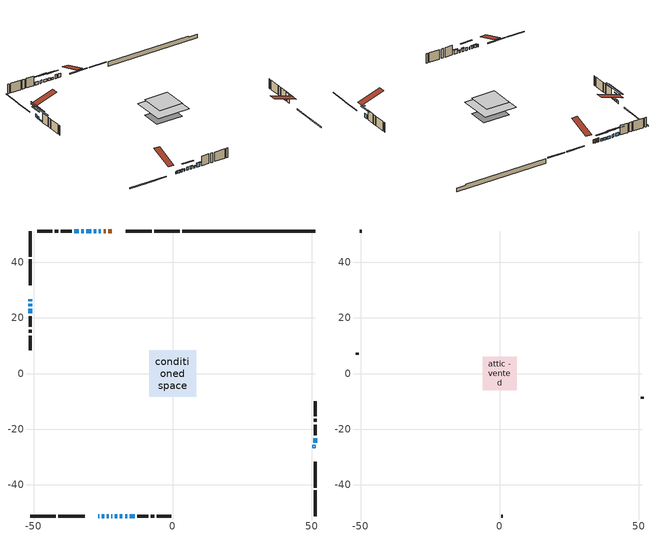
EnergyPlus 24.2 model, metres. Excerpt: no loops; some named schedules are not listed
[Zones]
conditioned space
 floor adiabatic (AdiabaticFloorConstruction): -8.39,-8.39 -8.39,8.39 8.39,8.39 8.39,-8.39 z2.9
 floor foundation (Slab1 construction): -6.89,-5.04 -6.89,5.04 6.89,5.04 6.89,-5.04 z-1.92
 wall outside (RimJoist1 construction): 2.57,51.23 -6.61,51.23 / -51.23,-51.23 -42.05,-51.23 / -51.23,51.23 -51.23,42.05 / 51.23,-51.23 51.23,-42.05 z0.46:0.76
 wall outside (RimJoist2 construction): -7.53,51.23 -16.96,51.23 / -41.13,-51.23 -31.7,-51.23 / -51.23,41.13 -51.23,31.7 / 51.23,-41.13 51.23,-31.7 z0.46:0.76
 wall outside (AdiabaticWallConstruction 1): -21.93,51.23 -23.15,51.23 / -24.08,51.23 -24.89,51.23 z0.46:2.49
 wall outside (AdiabaticWallConstruction): -26.73,-51.23 -26.46,-51.23 / -25.53,-51.23 -24.61,-51.23 / -23.69,-51.23 -23.07,-51.23 / -22.15,-51.23 -21.75,-51.23 z0.46:1.68; -51.23,26.73 -51.23,25.94 / -31.96,51.23 -32.87,51.23 / -33.8,51.23 -35.45,51.23 / -20.82,-51.23 -19.91,-51.23 / -18.98,-51.23 -18.06,-51.23 z0.46:2.01; -25.82,51.23 -26.61,51.23 z0.46:1.6; -27.53,51.23 -28.45,51.23 / -29.38,51.23 -31.03,51.23 / -51.23,25.02 -51.23,24.23 z0.46:1.73; -51.23,23.3 -51.23,21.57 z0.46:1.02; 51.23,-24.94 51.23,-23.21 / -15.42,-51.23 -13.69,-51.23 z0.46:2.42; -17.14,-51.23 -16.35,-51.23 z0.46:1.4
 wall outside (Wall1 construction): -36.38,51.23 -40.3,51.23 / -12.76,-51.23 -8.85,-51.23 / -51.23,20.64 -51.23,16.73 / 51.23,-22.28 51.23,-18.36 z0.46:5.34
 wall outside (Wall2 construction): -41.23,51.23 -42.45,51.23 / -7.92,-51.23 -6.7,-51.23 / -51.23,15.8 -51.23,14.58 / 51.23,-17.43 51.23,-16.21 z0.46:5.34
 wall outside (Wall3 construction): -43.38,51.23 -48.68,51.23 / -5.77,-51.23 -0.46,-51.23 / -51.23,13.65 -51.23,8.34 / 51.23,-15.28 51.23,-9.98 z0.46:5.34
 wall foundation (FoundationWall1 construction): 3.5,51.23,-1.92 3.5,51.23,0.46 46.45,51.23,0.46 46.45,51.23,-0.09 51.23,51.23,-0.09 51.23,51.23,-1.92
 window (WindowConstruction 14): -26.73,-51.23 -26.46,-51.23 z0.46:1.68
 window (WindowConstruction 7): -51.23,26.73 -51.23,25.94 z0.46:2.01
 window (WindowConstruction 8): -25.82,51.23 -26.6,51.23 z0.46:1.6
 window (WindowConstruction 9): -27.53,51.23 -28.45,51.23 z0.46:1.73
 window (WindowConstruction 10): -29.38,51.23 -31.03,51.23 z0.46:1.73
 window (WindowConstruction 11): -25.53,-51.23 -24.61,-51.23 z0.46:1.68
 window (WindowConstruction 12): -23.69,-51.23 -23.08,-51.23 z0.46:1.68
 window (WindowConstruction 13): -51.23,25.01 -51.23,24.23 z0.46:1.73
 window (WindowConstruction 16): -51.23,23.3 -51.23,21.57 z0.46:1.02
 window (WindowConstruction 15): -22.15,-51.23 -21.75,-51.23 z0.46:1.68
 window (WindowConstruction): 51.23,-24.94 51.23,-23.21 z0.46:2.42
 window (WindowConstruction 1): -31.96,51.23 -32.87,51.23 z0.46:2.01
 window (WindowConstruction 2): -33.8,51.23 -35.45,51.23 z0.46:2.01
 window (WindowConstruction 3): -20.82,-51.23 -19.91,-51.23 z0.46:2.01
 window (WindowConstruction 4): -18.98,-51.23 -18.07,-51.23 z0.46:2.01
 window (WindowConstruction 5): -17.14,-51.23 -16.35,-51.23 z0.46:1.4
 window (WindowConstruction 6): -15.42,-51.23 -13.69,-51.23 z0.46:2.42
 door (Door): -21.93,51.23 -23.15,51.23 z0.46:2.49
 door (Door 1): -24.08,51.23 -24.89,51.23 z0.46:2.49
 ceiling adiabatic (AdiabaticFloorConstruction): 8.39,-8.39 8.39,8.39 -8.39,8.39 -8.39,-8.39 z2.9
 roof outside (AdiabaticRoofConstruction): 51.23,-25.86,5.34 50.4,-25.86,5.61 50.4,-26.73,5.61 51.23,-26.73,5.34
 skylight (SkylightConstruction): 51.23,-25.86,5.34 50.41,-25.86,5.61 50.41,-26.73,5.61 51.23,-26.73,5.34
attic - vented
 floor to conditioned space (Floor1 construction Reversed): -6.06,-6.06 -6.06,6.06 6.06,6.06 6.06,-6.06 z5.34
 wall outside (Wall4 construction): -49.61,51.23 -50.3,51.23 / 0.47,-51.23 1.15,-51.23 / -51.23,7.41 -51.23,6.73 / 51.23,-9.05 51.23,-8.36 z0.46:5.34
 roof outside (Roof1 construction): -21,51.23,5.34 -21,39.43,9.27 -17.89,39.43,9.27 -17.89,51.23,5.34; -27.66,-51.23,5.34 -27.66,-39.43,9.27 -30.77,-39.43,9.27 -30.77,-51.23,5.34; -51.23,27.66,5.34 -39.43,27.66,9.27 -39.43,30.77,9.27 -51.23,30.77,5.34; 51.23,-27.66,5.34 39.43,-27.66,9.27 39.43,-30.77,9.27 51.23,-30.77,5.34
shading: -51.23,23.3 -51.23,29.37 -51.64,29.37 -51.64,23.3 z4.65; -29.24,51.23 -23.18,51.23 -23.18,51.64 -29.24,51.64 z4.24; -31.09,51.23 -24.89,51.23 -24.89,51.64 -31.09,51.64 z4.37; -33.67,51.23 -26.74,51.23 -26.74,51.64 -33.67,51.64 z4.37; -24.41,-51.23 -25.73,-51.23 -25.73,-51.64 -24.41,-51.64 z1.88; -22.88,-51.23 -23.89,-51.23 -23.89,-51.64 -22.88,-51.64 z1.88; -51.23,19.15 -51.23,30.1 -51.64,30.1 -51.64,19.15 z6.81; -51.23,16.49 -51.23,28.38 -51.64,28.38 -51.64,16.49 z6.1; 51.23,-20.57 51.23,-27.58 51.64,-27.58 51.64,-20.57 z5.06; -35.51,51.23 -29.32,51.23 -29.32,51.64 -35.51,51.64 z4.65; -38.09,51.23 -31.16,51.23 -31.16,51.64 -38.09,51.64 z4.65; -17.27,-51.23 -23.46,-51.23 -23.46,-51.64 -17.27,-51.64 z4.65; -17.86,-51.23 -19.18,-51.23 -19.18,-51.64 -17.86,-51.64 z2.21; -16.15,-51.23 -17.34,-51.23 -17.34,-51.64 -16.15,-51.64 z1.6; -13.49,-51.23 -15.62,-51.23 -15.62,-51.64 -13.49,-51.64 z2.62
[Building]
Building 1: Terrain=Suburbs
[Site:Location]
London AP_ON: Latitude {deg}=43.03; Longitude {deg}=-81.15; Time Zone {hr}=-5; Elevation {m}=278; Keep Site Location Information=Yes
[Site:GroundTemperature:Shallow]
3.98693, 1.93205, 1.76749, 2.74264, 6.6573, 10.5537, 13.9317, 16.0716, 16.2534, 14.513, 11.2211, 7.44421
[Site:WaterMainsTemperature]
Calculation Method=Schedule; Temperature Schedule=mains temperature schedule
[Material] Roughness=Rough; Thermal Absorptance=0.9
Name | Thickness {m} | Conductivity {W/m-K} | Density {kg/m3} | Specific Heat {J/kg-K} | Solar Absorptance | Visible Absorptance
asphalt or fiberglass shingles | 0.00635 | 0.162714 | 1121.4 | 1465.45 | 0.4 | 0.4
asphalt or fiberglass shingles 1 | 0.00635 | 0.162714 | 1121.4 | 1465.45 | 0.7 | 0.7
ceiling loosefill ins | 0.169333 | 0.0480833 | 16.02 | 1046.75 | 0.7 | 0.7
ceiling stud and cavity | 0.1397 | 0.11019 | 65.682 | 1177.47 | 0.7 | 0.7
concrete 4.0 in. | 0.1016 | 1.803125 | 2242.8 | 837.4 | 0.7 | 0.7
concrete 8.0 in. | 0.2032 | 1.803125 | 2242.8 | 837.4 | 0.7 | 0.7
door material | 0.04445 | 0.053851 | 512.64 | 1214.23 | 0.7 | 0.7
exterior vertical ins | 0.0460229 | 0.029427 | 32.04 | 1214.23 | 0.7 | 0.7
floor covering | 0.0127 | 0.0433444 | 54.468 | 1339.84 | 0.6 | 0.6
floor rigid ins; roof rigid ins; wall rigid ins | 0.512978 | 0.029427 | 32.04 | 1214.23 | 0.7 | 0.7
floor stud and cavity | 0.1397 | 1.75129 | 37.0049 | 1207.88 | 0.7 | 0.7
furniture material conditioned space 1 | 0.1524 | 0.115458 | 640.8 | 1214.23 | 0.6 | 0.6
gypsum board | 0.0127 | 0.160291 | 801 | 837.4 | 0.6 | 0.6
gypsum board 1 | 0.0127 | 0.160291 | 801 | 837.4 | 0.7 | 0.7
osb sheathing 0.5 in. | 0.0127 | 0.115458 | 512.64 | 1214.23 | 0.7 | 0.7
osb sheathing 0.75 in. | 0.01905 | 0.115458 | 512.64 | 1214.23 | 0.7 | 0.7
osb sheathing 2.0 in. | 0.0508 | 0.115458 | 512.64 | 1214.23 | 0.7 | 0.7
rim joist stud and cavity | 0.0508 | 0.0451784 | 125.044 | 1163.47 | 0.6 | 0.6
rim joist stud and cavity 1 | 0.0508 | 0.0293316 | 125.044 | 1163.47 | 0.6 | 0.6
roof stud and cavity | 0.18415 | 1.78685 | 37.0049 | 1207.88 | 0.6 | 0.6
wall stud and cavity | 0.1397 | 0.09367 | 139.0536 | 1170.24 | 0.7 | 0.7
wall stud and cavity 1 | 0.1397 | 0.102109 | 139.0536 | 1170.24 | 0.7 | 0.7
wall stud and cavity 2 | 0.1397 | 0.0932297 | 139.0536 | 1170.24 | 0.7 | 0.7
wall stud and cavity 3 | 0.0889 | 6.9971 | 50.32683 | 1063.81 | 0.6 | 0.6
wall stud and cavity 4 | 0.0889 | 0.380278 | 52.3479 | 1209.89 | 0.7 | 0.7
wall stud and cavity 5 | 0.0889 | 0.391764 | 83.0341 | 1211.67 | 0.7 | 0.7
wood siding | 0.0254 | 0.102417 | 544.68 | 1172.36 | 0.4 | 0.4
wood siding 1 | 0.00254 | 0.102417 | 544.68 | 1172.36 | 0.4 | 0.4
wood siding 2; wood siding 3; wood siding 4 | 0.0254 | 0.102417 | 544.68 | 1172.36 | 0.7 | 0.7
[WindowMaterial:SimpleGlazingSystem]
Name | U-Factor {W/m2-K} | Solar Heat Gain Coefficient
SkylightMaterial | 3.42502 | 0.6966
WindowMaterial | 2.91168 | 0.6
WindowMaterial 1 | 2.97754 | 0.56
WindowMaterial 10 | 3.01842 | 0.5
WindowMaterial 11 | 2.84979 | 0.63
WindowMaterial 12 | 3.15015 | 0.45
WindowMaterial 13 | 2.98833 | 0.6
WindowMaterial 14 | 2.847517 | 0.58
WindowMaterial 2 | 2.949721 | 0.61
WindowMaterial 3 | 3.02751 | 0.5
WindowMaterial 4 | 2.93325 | 0.63
WindowMaterial 5 | 2.986628 | 0.55
WindowMaterial 6 | 3.00934 | 0.52
WindowMaterial 7 | 2.99287 | 0.55
WindowMaterial 8 | 2.95653 | 0.6
WindowMaterial 9 | 2.99685 | 0.54
[Construction]
AdiabaticFloorConstruction: floor stud and cavity, floor rigid ins, osb sheathing 0.75 in., floor covering
AdiabaticRoofConstruction: asphalt or fiberglass shingles 1, roof rigid ins, osb sheathing 0.75 in., roof stud and cavity
AdiabaticWallConstruction: wood siding 3, wall rigid ins, wall stud and cavity 4, gypsum board
AdiabaticWallConstruction 1: wood siding 4, wall rigid ins, wall stud and cavity 4, gypsum board
Door; Door 1: door material
Floor1 construction Reversed: gypsum board, ceiling stud and cavity, ceiling loosefill ins
FoundationWall1 construction: concrete 8.0 in., gypsum board 1
furniture construction conditioned space 1: furniture material conditioned space 1
PartitionWallConstruction: gypsum board, wall stud and cavity 5, gypsum board
RimJoist1 construction: wood siding 2, osb sheathing 2.0 in., rim joist stud and cavity
RimJoist2 construction: wood siding 2, osb sheathing 2.0 in., rim joist stud and cavity 1
Roof1 construction: asphalt or fiberglass shingles
SkylightConstruction: SkylightMaterial
Slab1 construction: concrete 4.0 in.
Wall1 construction: wood siding, osb sheathing 0.5 in., wall stud and cavity, gypsum board
Wall2 construction: wood siding, osb sheathing 0.5 in., wall stud and cavity 1, gypsum board
Wall3 construction: wood siding, osb sheathing 0.5 in., wall stud and cavity 2, gypsum board
Wall4 construction: wood siding 1, wall stud and cavity 3
WindowConstruction: WindowMaterial
WindowConstruction 1; WindowConstruction 3; WindowConstruction 4: WindowMaterial 1
WindowConstruction 10: WindowMaterial 8
WindowConstruction 11: WindowMaterial 9
WindowConstruction 12: WindowMaterial 10
WindowConstruction 13: WindowMaterial 11
WindowConstruction 14: WindowMaterial 12
WindowConstruction 15: WindowMaterial 13
WindowConstruction 16: WindowMaterial 14
WindowConstruction 2: WindowMaterial 2
WindowConstruction 5: WindowMaterial 3
WindowConstruction 6: WindowMaterial 4
WindowConstruction 7: WindowMaterial 5
WindowConstruction 8: WindowMaterial 6
WindowConstruction 9: WindowMaterial 7
[Zone] Multiplier=1; Part of Total Floor Area=Yes
Name | Volume {m3}
attic - vented | 94.4429
conditioned space | 1087.1
[Space]
Name | Zone | Volume {m3}
attic - vented 1 | attic - vented | 94.4429
conditioned space 1 | conditioned space | 1087.1
[ZoneInfiltration:EffectiveLeakageArea]
infil attic - vented 1: Zone or Space=attic - vented 1; Schedule=Always On Discrete; Effective Air Leakage Area {cm2}=6405; Stack Coefficient=0.000612686; Wind Coefficient=1.6724e-05
[ZoneMixing]
whole house fan mix: Zone or Space=attic - vented; Schedule=Always On Continuous; Design Flow Rate Calculation Method=Flow/Zone; Design Flow Rate {m3/s}=0; Source Zone or Space=conditioned space
[SurfaceProperty:ExposedFoundationPerimeter]
Slab1: Exposed Perimeter Calculation Method=TotalExposedPerimeter; Total Exposed Perimeter {m}=47.731
[InternalMass] Zone or ZoneList=conditioned space; Space or SpaceList=conditioned space 1
Name | Construction | Surface Area {m2}
furniture mass conditioned space 1 | furniture construction conditioned space 1 | 168.28
partition wall mass | PartitionWallConstruction | 420.699
[Lights]
interior lighting: Zone or ZoneList or Space or SpaceList=conditioned space 1; Schedule=interior lighting schedule; Design Level Calculation Method=LightingLevel; Lighting Level {W}=343.2; Return Air Fraction=0; Fraction Radiant=0.6; Fraction Visible=0.2; Fraction Replaceable=1
[People]
occupants: Zone or ZoneList or Space or SpaceList=conditioned space 1; Number of People Schedule=occupants schedule; Number of People Calculation Method=People; Number of People=3; Fraction Radiant=0.314171; Sensible Heat Fraction=0.56303; Activity Level Schedule=occupants activity schedule; Carbon Dioxide Generation Rate {m3/s-W}=0; Enable ASHRAE 55 Comfort Warnings=No; Mean Radiant Temperature Calculation Type=EnclosureAveraged
[ElectricEquipment] Zone or ZoneList or Space or SpaceList=conditioned space 1; Design Level Calculation Method=EquipmentLevel
Name | Schedule | Design Level {W} | Fraction Latent | Fraction Radiant | Fraction Lost
clothes dryer | clothes dryer schedule | 140.772 | 0.015 | 0.081 | 0.85
clothes washer | clothes washer schedule | 32.1985 | 0.03 | 0.162 | 0.7
cooking range | cooking range schedule | 215.147 | 0.08 | 0.432 | 0.2
dishwasher | dishwasher schedule | 66.8632 | 0.3 | 0.18 | 0.4
fridge | fridge schedule | 72.9452 | 0 | 0.6 | 0
mech vent house fan | mech vent house fan schedule | 0.95 | 0 | 0 | 1
mech vent house fan cfis | mech vent house fan cfis schedule | 0 | 0 | 0 | 0
misc plug loads | misc plug loads schedule | 494.7 | 0.045 | 0.513 | 0.1
whole house fan | Always On Discrete | 0 | 0 | 0 | 1
[OtherEquipment] Zone or ZoneList or Space or SpaceList=conditioned space 1; Design Level Calculation Method=EquipmentLevel
Name | Fuel Type | Schedule | Design Level {W} | Fraction Latent | Fraction Radiant | Fraction Lost
clothes dryer 1 | Electricity | clothes dryer schedule | 0 | 0.015 | 0.081 | 0.85
cooking range 1 | Electricity | cooking range schedule | 0 | 0.08 | 0.432 | 0.2
general water use latent | None | general water use schedule | 62.594 | 1 | 0 | 0
general water use sensible | None | general water use schedule | -61.6891 | 0 | 0.6 | 0
mech vent house fan latent load | None | Always On Discrete | 0 | 1 | 0 | 0
mech vent house fan sensible load | None | Always On Discrete | 0 | 0 | 0 | 0
water heater energy adjustment1 | NaturalGas | Always On Discrete | 0.01 | 0 | 0 | 1
[ZoneInfiltration:DesignFlowRate] Zone or ZoneList or Space or SpaceList=conditioned space 1; Schedule=Always On Discrete; Design Flow Rate Calculation Method=Flow/Zone; Design Flow Rate {m3/s}=0
infil flow; natural vent flow; whole house fan flow
[Foundation:Kiva]
Foundation Kiva 1: Initial Indoor Air Temperature {C}=18; Wall Height Above Grade {m}=0.460004; Wall Depth Below Slab {m}=0.2032; Custom Block Material Name 1=exterior vertical ins; Custom Block Depth 1 {m}=2.38; Custom Block X Position 1 {m}=0.2159; Custom Block Z Position 1 {m}=0
[Foundation:Kiva:Settings]
Soil Conductivity {W/m-K}=0.849921; Soil Density {kg/m3}=1842.3; Soil Specific Heat {J/kg-K}=418.7; Ground Solar Absorptivity=0.9; Ground Thermal Absorptivity=0.9; Ground Surface Roughness {m}=0.03; Far-Field Width {m}=40; Deep-Ground Boundary Condition=ZeroFlux; Deep-Ground Depth {m}=40; Minimum Cell Dimension {m}=0.2; Maximum Cell Growth Coefficient=3; Simulation Timestep=Timestep
[Exterior:Lights]
exterior lighting: Schedule=exterior lighting schedule; Design Level {W}=75.6
[Schedule:Constant]
Name | Hourly Value
Always On Continuous; mech vent house fan schedule; mech vent house fan cfis schedule; Always On Discrete | 1
occupants activity schedule | 117.228
fridge schedule | 0
[Schedule:Week:Daily]
interior lighting schedule Week Rule - Jan1-Jan27: interior lighting schedule day, interior lighting schedule day, interior lighting schedule day, interior lighting schedule day, interior lighting schedule day, interior lighting schedule day, interior lighting schedule day, interior lighting schedule default day, interior lighting schedule default day, interior lighting schedule default day, interior lighting schedule default day, interior lighting schedule default day
interior lighting schedule Week Rule - Jan28-Feb3: interior lighting schedule day, interior lighting schedule day, interior lighting schedule day, interior lighting schedule day, interior lighting schedule day 1, interior lighting schedule day 1, interior lighting schedule day 1, interior lighting schedule default day, interior lighting schedule default day, interior lighting schedule default day, interior lighting schedule default day, interior lighting schedule default day
interior lighting schedule Week Rule - Feb4-Feb24: interior lighting schedule day 1, interior lighting schedule day 1, interior lighting schedule day 1, interior lighting schedule day 1, interior lighting schedule day 1, interior lighting schedule day 1, interior lighting schedule day 1, interior lighting schedule default day, interior lighting schedule default day, interior lighting schedule default day, interior lighting schedule default day, interior lighting schedule default day
interior lighting schedule Week Rule - Feb25-Mar3: interior lighting schedule day 1, interior lighting schedule day 1, interior lighting schedule day 1, interior lighting schedule day 1, interior lighting schedule day 2, interior lighting schedule day 2, interior lighting schedule day 2, interior lighting schedule default day, interior lighting schedule default day, interior lighting schedule default day, interior lighting schedule default day, interior lighting schedule default day
interior lighting schedule Week Rule - Mar4-Mar31: interior lighting schedule day 2, interior lighting schedule day 2, interior lighting schedule day 2, interior lighting schedule day 2, interior lighting schedule day 2, interior lighting schedule day 2, interior lighting schedule day 2, interior lighting schedule default day, interior lighting schedule default day, interior lighting schedule default day, interior lighting schedule default day, interior lighting schedule default day
interior lighting schedule Week Rule - Apr1-Apr28: interior lighting schedule day 3, interior lighting schedule day 3, interior lighting schedule day 3, interior lighting schedule day 3, interior lighting schedule day 3, interior lighting schedule day 3, interior lighting schedule day 3, interior lighting schedule default day, interior lighting schedule default day, interior lighting schedule default day, interior lighting schedule default day, interior lighting schedule default day
interior lighting schedule Week Rule - Apr29-May5: interior lighting schedule day 3, interior lighting schedule day 3, interior lighting schedule day 4, interior lighting schedule day 4, interior lighting schedule day 4, interior lighting schedule day 4, interior lighting schedule day 4, interior lighting schedule default day, interior lighting schedule default day, interior lighting schedule default day, interior lighting schedule default day, interior lighting schedule default day
interior lighting schedule Week Rule - May6-May26: interior lighting schedule day 4, interior lighting schedule day 4, interior lighting schedule day 4, interior lighting schedule day 4, interior lighting schedule day 4, interior lighting schedule day 4, interior lighting schedule day 4, interior lighting schedule default day, interior lighting schedule default day, interior lighting schedule default day, interior lighting schedule default day, interior lighting schedule default day
interior lighting schedule Week Rule - May27-Jun2: interior lighting schedule day 4, interior lighting schedule day 4, interior lighting schedule day 4, interior lighting schedule day 4, interior lighting schedule day 4, interior lighting schedule day 5, interior lighting schedule day 5, interior lighting schedule default day, interior lighting schedule default day, interior lighting schedule default day, interior lighting schedule default day, interior lighting schedule default day
interior lighting schedule Week Rule - Jun3-Jun30: interior lighting schedule day 5, interior lighting schedule day 5, interior lighting schedule day 5, interior lighting schedule day 5, interior lighting schedule day 5, interior lighting schedule day 5, interior lighting schedule day 5, interior lighting schedule default day, interior lighting schedule default day, interior lighting schedule default day, interior lighting schedule default day, interior lighting schedule default day
interior lighting schedule Week Rule - Jul1-Jul28: interior lighting schedule day 6, interior lighting schedule day 6, interior lighting schedule day 6, interior lighting schedule day 6, interior lighting schedule day 6, interior lighting schedule day 6, interior lighting schedule day 6, interior lighting schedule default day, interior lighting schedule default day, interior lighting schedule default day, interior lighting schedule default day, interior lighting schedule default day
interior lighting schedule Week Rule - Jul29-Aug4: interior lighting schedule day 6, interior lighting schedule day 6, interior lighting schedule day 6, interior lighting schedule day 7, interior lighting schedule day 7, interior lighting schedule day 7, interior lighting schedule day 7, interior lighting schedule default day, interior lighting schedule default day, interior lighting schedule default day, interior lighting schedule default day, interior lighting schedule default day
interior lighting schedule Week Rule - Aug5-Aug25: interior lighting schedule day 7, interior lighting schedule day 7, interior lighting schedule day 7, interior lighting schedule day 7, interior lighting schedule day 7, interior lighting schedule day 7, interior lighting schedule day 7, interior lighting schedule default day, interior lighting schedule default day, interior lighting schedule default day, interior lighting schedule default day, interior lighting schedule default day
interior lighting schedule Week Rule - Aug26-Sep1: interior lighting schedule day 7, interior lighting schedule day 7, interior lighting schedule day 7, interior lighting schedule day 7, interior lighting schedule day 7, interior lighting schedule day 7, interior lighting schedule day 8, interior lighting schedule default day, interior lighting schedule default day, interior lighting schedule default day, interior lighting schedule default day, interior lighting schedule default day
interior lighting schedule Week Rule - Sep2-Sep29: interior lighting schedule day 8, interior lighting schedule day 8, interior lighting schedule day 8, interior lighting schedule day 8, interior lighting schedule day 8, interior lighting schedule day 8, interior lighting schedule day 8, interior lighting schedule default day, interior lighting schedule default day, interior lighting schedule default day, interior lighting schedule default day, interior lighting schedule default day
interior lighting schedule Week Rule - Sep30-Oct6: interior lighting schedule day 8, interior lighting schedule day 9, interior lighting schedule day 9, interior lighting schedule day 9, interior lighting schedule day 9, interior lighting schedule day 9, interior lighting schedule day 9, interior lighting schedule default day, interior lighting schedule default day, interior lighting schedule default day, interior lighting schedule default day, interior lighting schedule default day
interior lighting schedule Week Rule - Oct7-Oct27: interior lighting schedule day 9, interior lighting schedule day 9, interior lighting schedule day 9, interior lighting schedule day 9, interior lighting schedule day 9, interior lighting schedule day 9, interior lighting schedule day 9, interior lighting schedule default day, interior lighting schedule default day, interior lighting schedule default day, interior lighting schedule default day, interior lighting schedule default day
interior lighting schedule Week Rule - Oct28-Nov3: interior lighting schedule day 9, interior lighting schedule day 9, interior lighting schedule day 9, interior lighting schedule day 9, interior lighting schedule day 10, interior lighting schedule day 10, interior lighting schedule day 10, interior lighting schedule default day, interior lighting schedule default day, interior lighting schedule default day, interior lighting schedule default day, interior lighting schedule default day
interior lighting schedule Week Rule - Nov4-Nov24: interior lighting schedule day 10, interior lighting schedule day 10, interior lighting schedule day 10, interior lighting schedule day 10, interior lighting schedule day 10, interior lighting schedule day 10, interior lighting schedule day 10, interior lighting schedule default day, interior lighting schedule default day, interior lighting schedule default day, interior lighting schedule default day, interior lighting schedule default day
interior lighting schedule Week Rule - Nov25-Dec1: interior lighting schedule day 10, interior lighting schedule day 10, interior lighting schedule day 10, interior lighting schedule day 10, interior lighting schedule day 10, interior lighting schedule day 10, interior lighting schedule day 11, interior lighting schedule default day, interior lighting schedule default day, interior lighting schedule default day, interior lighting schedule default day, interior lighting schedule default day
interior lighting schedule Week Rule - Dec2-Dec31: interior lighting schedule day 11, interior lighting schedule day 11, interior lighting schedule day 11, interior lighting schedule day 11, interior lighting schedule day 11, interior lighting schedule day 11, interior lighting schedule day 11, interior lighting schedule default day, interior lighting schedule default day, interior lighting schedule default day, interior lighting schedule default day, interior lighting schedule default day
occupants schedule Week Rule - Jan1-Dec31: occupants schedule day, occupants schedule day, occupants schedule day, occupants schedule day, occupants schedule day, occupants schedule day, occupants schedule day, occupants schedule default day, occupants schedule default day, occupants schedule default day, occupants schedule default day, occupants schedule default day
clothes dryer schedule Week Rule - Jan1-Dec31: clothes dryer schedule day, clothes dryer schedule day, clothes dryer schedule day, clothes dryer schedule day, clothes dryer schedule day, clothes dryer schedule day, clothes dryer schedule day, clothes dryer schedule default day, clothes dryer schedule default day, clothes dryer schedule default day, clothes dryer schedule default day, clothes dryer schedule default day
clothes washer schedule Week Rule - Jan1-Dec31: clothes washer schedule day, clothes washer schedule day, clothes washer schedule day, clothes washer schedule day, clothes washer schedule day, clothes washer schedule day, clothes washer schedule day, clothes washer schedule default day, clothes washer schedule default day, clothes washer schedule default day, clothes washer schedule default day, clothes washer schedule default day
cooking range schedule Week Rule - Jan1-Dec31: cooking range schedule day, cooking range schedule day, cooking range schedule day, cooking range schedule day, cooking range schedule day, cooking range schedule day, cooking range schedule day, cooking range schedule default day, cooking range schedule default day, cooking range schedule default day, cooking range schedule default day, cooking range schedule default day
dishwasher schedule Week Rule - Jan1-Dec31: dishwasher schedule day, dishwasher schedule day, dishwasher schedule day, dishwasher schedule day, dishwasher schedule day, dishwasher schedule day, dishwasher schedule day, dishwasher schedule default day, dishwasher schedule default day, dishwasher schedule default day, dishwasher schedule default day, dishwasher schedule default day
misc plug loads schedule Week Rule - Jan1-Dec31: misc plug loads schedule day, misc plug loads schedule day, misc plug loads schedule day, misc plug loads schedule day, misc plug loads schedule day, misc plug loads schedule day, misc plug loads schedule day, misc plug loads schedule default day, misc plug loads schedule default day, misc plug loads schedule default day, misc plug loads schedule default day, misc plug loads schedule default day
general water use schedule Week Rule - Jan1-Dec31: general water use schedule day, general water use schedule day, general water use schedule day, general water use schedule day, general water use schedule day, general water use schedule day, general water use schedule day, general water use schedule default day, general water use schedule default day, general water use schedule default day, general water use schedule default day, general water use schedule default day
exterior lighting schedule Week Rule - Jan1-Jan27: exterior lighting schedule day, exterior lighting schedule day, exterior lighting schedule day, exterior lighting schedule day, exterior lighting schedule day, exterior lighting schedule day, exterior lighting schedule day, exterior lighting schedule default day, exterior lighting schedule default day, exterior lighting schedule default day, exterior lighting schedule default day, exterior lighting schedule default day
exterior lighting schedule Week Rule - Jan28-Feb3: exterior lighting schedule day, exterior lighting schedule day, exterior lighting schedule day, exterior lighting schedule day, exterior lighting schedule day 1, exterior lighting schedule day 1, exterior lighting schedule day 1, exterior lighting schedule default day, exterior lighting schedule default day, exterior lighting schedule default day, exterior lighting schedule default day, exterior lighting schedule default day
exterior lighting schedule Week Rule - Feb4-Feb24: exterior lighting schedule day 1, exterior lighting schedule day 1, exterior lighting schedule day 1, exterior lighting schedule day 1, exterior lighting schedule day 1, exterior lighting schedule day 1, exterior lighting schedule day 1, exterior lighting schedule default day, exterior lighting schedule default day, exterior lighting schedule default day, exterior lighting schedule default day, exterior lighting schedule default day
exterior lighting schedule Week Rule - Feb25-Mar3: exterior lighting schedule day 1, exterior lighting schedule day 1, exterior lighting schedule day 1, exterior lighting schedule day 1, exterior lighting schedule day 2, exterior lighting schedule day 2, exterior lighting schedule day 2, exterior lighting schedule default day, exterior lighting schedule default day, exterior lighting schedule default day, exterior lighting schedule default day, exterior lighting schedule default day
exterior lighting schedule Week Rule - Mar4-Mar31: exterior lighting schedule day 2, exterior lighting schedule day 2, exterior lighting schedule day 2, exterior lighting schedule day 2, exterior lighting schedule day 2, exterior lighting schedule day 2, exterior lighting schedule day 2, exterior lighting schedule default day, exterior lighting schedule default day, exterior lighting schedule default day, exterior lighting schedule default day, exterior lighting schedule default day
exterior lighting schedule Week Rule - Apr1-Apr28: exterior lighting schedule day 3, exterior lighting schedule day 3, exterior lighting schedule day 3, exterior lighting schedule day 3, exterior lighting schedule day 3, exterior lighting schedule day 3, exterior lighting schedule day 3, exterior lighting schedule default day, exterior lighting schedule default day, exterior lighting schedule default day, exterior lighting schedule default day, exterior lighting schedule default day
exterior lighting schedule Week Rule - Apr29-May5: exterior lighting schedule day 3, exterior lighting schedule day 3, exterior lighting schedule day 4, exterior lighting schedule day 4, exterior lighting schedule day 4, exterior lighting schedule day 4, exterior lighting schedule day 4, exterior lighting schedule default day, exterior lighting schedule default day, exterior lighting schedule default day, exterior lighting schedule default day, exterior lighting schedule default day
exterior lighting schedule Week Rule - May6-May26: exterior lighting schedule day 4, exterior lighting schedule day 4, exterior lighting schedule day 4, exterior lighting schedule day 4, exterior lighting schedule day 4, exterior lighting schedule day 4, exterior lighting schedule day 4, exterior lighting schedule default day, exterior lighting schedule default day, exterior lighting schedule default day, exterior lighting schedule default day, exterior lighting schedule default day
exterior lighting schedule Week Rule - May27-Jun2: exterior lighting schedule day 4, exterior lighting schedule day 4, exterior lighting schedule day 4, exterior lighting schedule day 4, exterior lighting schedule day 4, exterior lighting schedule day 5, exterior lighting schedule day 5, exterior lighting schedule default day, exterior lighting schedule default day, exterior lighting schedule default day, exterior lighting schedule default day, exterior lighting schedule default day
exterior lighting schedule Week Rule - Jun3-Jun30: exterior lighting schedule day 5, exterior lighting schedule day 5, exterior lighting schedule day 5, exterior lighting schedule day 5, exterior lighting schedule day 5, exterior lighting schedule day 5, exterior lighting schedule day 5, exterior lighting schedule default day, exterior lighting schedule default day, exterior lighting schedule default day, exterior lighting schedule default day, exterior lighting schedule default day
exterior lighting schedule Week Rule - Jul1-Jul28: exterior lighting schedule day 6, exterior lighting schedule day 6, exterior lighting schedule day 6, exterior lighting schedule day 6, exterior lighting schedule day 6, exterior lighting schedule day 6, exterior lighting schedule day 6, exterior lighting schedule default day, exterior lighting schedule default day, exterior lighting schedule default day, exterior lighting schedule default day, exterior lighting schedule default day
exterior lighting schedule Week Rule - Jul29-Aug4: exterior lighting schedule day 6, exterior lighting schedule day 6, exterior lighting schedule day 6, exterior lighting schedule day 7, exterior lighting schedule day 7, exterior lighting schedule day 7, exterior lighting schedule day 7, exterior lighting schedule default day, exterior lighting schedule default day, exterior lighting schedule default day, exterior lighting schedule default day, exterior lighting schedule default day
exterior lighting schedule Week Rule - Aug5-Aug25: exterior lighting schedule day 7, exterior lighting schedule day 7, exterior lighting schedule day 7, exterior lighting schedule day 7, exterior lighting schedule day 7, exterior lighting schedule day 7, exterior lighting schedule day 7, exterior lighting schedule default day, exterior lighting schedule default day, exterior lighting schedule default day, exterior lighting schedule default day, exterior lighting schedule default day
exterior lighting schedule Week Rule - Aug26-Sep1: exterior lighting schedule day 7, exterior lighting schedule day 7, exterior lighting schedule day 7, exterior lighting schedule day 7, exterior lighting schedule day 7, exterior lighting schedule day 7, exterior lighting schedule day 8, exterior lighting schedule default day, exterior lighting schedule default day, exterior lighting schedule default day, exterior lighting schedule default day, exterior lighting schedule default day
[Schedule:Year]
interior lighting schedule: interior lighting schedule Week Rule - Jan1-Jan27, 1, 1, 1, 27, interior lighting schedule Week Rule - Jan28-Feb3, 1, 28, 2, 3, interior lighting schedule Week Rule - Feb4-Feb24, 2, 4, 2, 24, interior lighting schedule Week Rule - Feb25-Mar3, 2, 25, 3, 3, interior lighting schedule Week Rule - Mar4-Mar31, 3, 4, 3, 31, interior lighting schedule Week Rule - Apr1-Apr28, 4, 1, 4, 28, interior lighting schedule Week Rule - Apr29-May5, 4, 29, 5, 5, interior lighting schedule Week Rule - May6-May26, 5, 6, 5, 26, interior lighting schedule Week Rule - May27-Jun2, 5, 27, 6, 2, interior lighting schedule Week Rule - Jun3-Jun30, 6, 3, 6, 30, interior lighting schedule Week Rule - Jul1-Jul28, 7, 1, 7, 28, interior lighting schedule Week Rule - Jul29-Aug4, 7, 29, 8, 4, interior lighting schedule Week Rule - Aug5-Aug25, 8, 5, 8, 25, interior lighting schedule Week Rule - Aug26-Sep1, 8, 26, 9, 1, interior lighting schedule Week Rule - Sep2-Sep29, 9, 2, 9, 29, interior lighting schedule Week Rule - Sep30-Oct6, 9, 30, 10, 6, interior lighting schedule Week Rule - Oct7-Oct27, 10, 7, 10, 27, interior lighting schedule Week Rule - Oct28-Nov3, 10, 28, 11, 3, interior lighting schedule Week Rule - Nov4-Nov24, 11, 4, 11, 24, interior lighting schedule Week Rule - Nov25-Dec1, 11, 25, 12, 1, interior lighting schedule Week Rule - Dec2-Dec31, 12, 2, 12, 31
occupants schedule: occupants schedule Week Rule - Jan1-Dec31, 1, 1, 12, 31
clothes dryer schedule: clothes dryer schedule Week Rule - Jan1-Dec31, 1, 1, 12, 31
clothes washer schedule: clothes washer schedule Week Rule - Jan1-Dec31, 1, 1, 12, 31
cooking range schedule: cooking range schedule Week Rule - Jan1-Dec31, 1, 1, 12, 31
dishwasher schedule: dishwasher schedule Week Rule - Jan1-Dec31, 1, 1, 12, 31
misc plug loads schedule: misc plug loads schedule Week Rule - Jan1-Dec31, 1, 1, 12, 31
general water use schedule: general water use schedule Week Rule - Jan1-Dec31, 1, 1, 12, 31
exterior lighting schedule: exterior lighting schedule Week Rule - Jan1-Jan27, 1, 1, 1, 27, exterior lighting schedule Week Rule - Jan28-Feb3, 1, 28, 2, 3, exterior lighting schedule Week Rule - Feb4-Feb24, 2, 4, 2, 24, exterior lighting schedule Week Rule - Feb25-Mar3, 2, 25, 3, 3, exterior lighting schedule Week Rule - Mar4-Mar31, 3, 4, 3, 31, exterior lighting schedule Week Rule - Apr1-Apr28, 4, 1, 4, 28, exterior lighting schedule Week Rule - Apr29-May5, 4, 29, 5, 5, exterior lighting schedule Week Rule - May6-May26, 5, 6, 5, 26, exterior lighting schedule Week Rule - May27-Jun2, 5, 27, 6, 2, exterior lighting schedule Week Rule - Jun3-Jun30, 6, 3, 6, 30, exterior lighting schedule Week Rule - Jul1-Jul28, 7, 1, 7, 28, exterior lighting schedule Week Rule - Jul29-Aug4, 7, 29, 8, 4, exterior lighting schedule Week Rule - Aug5-Aug25, 8, 5, 8, 25, exterior lighting schedule Week Rule - Aug26-Sep1, 8, 26, 9, 1, exterior lighting schedule Week Rule - Sep2-Sep29, 9, 2, 9, 29, exterior lighting schedule Week Rule - Sep30-Oct6, 9, 30, 10, 6, exterior lighting schedule Week Rule - Oct7-Oct27, 10, 7, 10, 27, exterior lighting schedule Week Rule - Oct28-Nov3, 10, 28, 11, 3, exterior lighting schedule Week Rule - Nov4-Nov24, 11, 4, 11, 24, exterior lighting schedule Week Rule - Nov25-Dec1, 11, 25, 12, 1, exterior lighting schedule Week Rule - Dec2-Dec31, 12, 2, 12, 31
[Schedule:Compact]
mains temperature schedule: Through: 01/01, For: AllDays, Until: 24:00, 7.96722, Through: 01/02, For: AllDays, Until: 24:00, 7.89722, Through: 01/03, For: AllDays, Until: 24:00, 7.82778, Through: 01/04, For: AllDays, Until: 24:00, 7.76, Through: 01/05, For: AllDays, Until: 24:00, 7.69333, Through: 01/06, For: AllDays, Until: 24:00, 7.62778, Through: 01/07, For: AllDays, Until: 24:00, 7.56389, Through: 01/08, For: AllDays, Until: 24:00, 7.50167, Through: 01/09, For: AllDays, Until: 24:00, 7.44056, Through: 01/10, For: AllDays, Until: 24:00, 7.38056, Through: 01/11, For: AllDays, Until: 24:00, 7.32222, Through: 01/12, For: AllDays, Until: 24:00, 7.26556, Through: 01/13, For: AllDays, Until: 24:00, 7.21, Through: 01/14, For: AllDays, Until: 24:00, 7.15556, Through: 01/15, For: AllDays, Until: 24:00, 7.10333, Through: 01/16, For: AllDays, Until: 24:00, 7.05222, Through: 01/17, For: AllDays, Until: 24:00, 7.00278, Through: 01/18, For: AllDays, Until: 24:00, 6.955, Through: 01/19, For: AllDays, Until: 24:00, 6.90833, Through: 01/20, For: AllDays, Until: 24:00, 6.86389, Through: 01/21, For: AllDays, Until: 24:00, 6.82056, Through: 01/22, For: AllDays, Until: 24:00, 6.77889, Through: 01/23, For: AllDays, Until: 24:00, 6.73889, Through: 01/24, For: AllDays, Until: 24:00, 6.7, Through: 01/25, For: AllDays, Until: 24:00, 6.66333, Through: 01/26, For: AllDays, Until: 24:00, 6.62833, Through: 01/27, For: AllDays, Until: 24:00, 6.59444, Through: 01/28, For: AllDays, Until: 24:00, 6.56278, Through: 01/29, For: AllDays, Until: 24:00, 6.53222, Through: 01/30, For: AllDays, Until: 24:00, 6.50389, Through: 01/31, For: AllDays, Until: 24:00, 6.47722, Through: 02/01, For: AllDays, Until: 24:00, 6.45167, Through: 02/02, For: AllDays, Until: 24:00, 6.42833, Through: 02/03, For: AllDays, Until: 24:00, 6.40667, Through: 02/04, For: AllDays, Until: 24:00, 6.38611, Through: 02/05, For: AllDays, Until: 24:00, 6.36778, Through: 02/06, For: AllDays, Until: 24:00, 6.35111, Through: 02/07, For: AllDays, Until: 24:00, 6.33611, Through: 02/08, For: AllDays, Until: 24:00, 6.32333, Through: 02/09, For: AllDays, Until: 24:00, 6.31167, Through: 02/10, For: AllDays, Until: 24:00, 6.30222, Through: 02/11, For: AllDays, Until: 24:00, 6.29389, Through: 02/12, For: AllDays, Until: 24:00, 6.28778, Through: 02/13, For: AllDays, Until: 24:00, 6.28333, Through: 02/14, For: AllDays, Until: 24:00, 6.28056, Through: 02/15, For: AllDays, Until: 24:00, 6.27944, Through: 02/16, For: AllDays, Until: 24:00, 6.28, Through: 02/17, For: AllDays, Until: 24:00, 6.28278, Through: 02/18, For: AllDays, Until: 24:00, 6.28722, Through: 02/19, For: AllDays, Until: 24:00, 6.29278, Through: 02/20, For: AllDays, Until: 24:00, 6.30056, Through: 02/21, For: AllDays, Until: 24:00, 6.31, Through: 02/22, For: AllDays, Until: 24:00, 6.32111, Through: 02/23, For: AllDays, Until: 24:00, 6.33444, Through: 02/24, For: AllDays, Until: 24:00, 6.34889, Through: 02/25, For: AllDays, Until: 24:00, 6.36556, Through: 02/26, For: AllDays, Until: 24:00, 6.38333, Through: 02/27, For: AllDays, Until: 24:00, 6.40333, Through: 02/28, For: AllDays, Until: 24:00, 6.425, Through: 03/01, For: AllDays, Until: 24:00, 6.44833, Through: 03/02, For: AllDays, Until: 24:00, 6.47278, Through: 03/03, For: AllDays, Until: 24:00, 6.49944, Through: 03/04, For: AllDays, Until: 24:00, 6.52778, Through: 03/05, For: AllDays, Until: 24:00, 6.55778, Through: 03/06, For: AllDays, Until: 24:00, 6.58944, Through: 03/07, For: AllDays, Until: 24:00, 6.62278, Through: 03/08, For: AllDays, Until: 24:00, 6.65778, Through: 03/09, For: AllDays, Until: 24:00, 6.69444, Through: 03/10, For: AllDays, Until: 24:00, 6.73278, Through: 03/11, For: AllDays, Until: 24:00, 6.77278, Through: 03/12, For: AllDays, Until: 24:00, 6.81389, Through: 03/13, For: AllDays, Until: 24:00, 6.85722, Through: 03/14, For: AllDays, Until: 24:00, 6.90167, Through: 03/15, For: AllDays, Until: 24:00, 6.94778, Through: 03/16, For: AllDays, Until: 24:00, 6.99556, Through: 03/17, For: AllDays, Until: 24:00, 7.045, Through: 03/18, For: AllDays, Until: 24:00, 7.09556, Through: 03/19, For: AllDays, Until: 24:00, 7.14778, Through: 03/20, For: AllDays, Until: 24:00, 7.20167, Through: 03/21, For: AllDays, Until: 24:00, 7.25667, Through: 03/22, For: AllDays, Until: 24:00, 7.31333, Through: 03/23, For: AllDays, Until: 24:00, 7.37167, Through: 03/24, For: AllDays, Until: 24:00, 7.43111, Through: 03/25, For: AllDays, Until: 24:00, 7.49222, Through: 03/26, For: AllDays, Until: 24:00, 7.55444, Through: 03/27, For: AllDays, Until: 24:00, 7.61833, Through: 03/28, For: AllDays, Until: 24:00, 7.68333, Through: 03/29, For: AllDays, Until: 24:00, 7.74944, Through: 03/30, For: AllDays, Until: 24:00, 7.81722, Through: 03/31, For: AllDays, Until: 24:00, 7.88667, Through: 04/01, For: AllDays, Until: 24:00, 7.95667, Through: 04/02, For: AllDays, Until: 24:00, 8.02833, Through: 04/03, For: AllDays, Until: 24:00, 8.10111, Through: 04/04, For: AllDays, Until: 24:00, 8.175, Through: 04/05, For: AllDays, Until: 24:00, 8.25, Through: 04/06, For: AllDays, Until: 24:00, 8.32667, Through: 04/07, For: AllDays, Until: 24:00, 8.40389, Through: 04/08, For: AllDays, Until: 24:00, 8.48278, Through: 04/09, For: AllDays, Until: 24:00, 8.56222, Through: 04/10, For: AllDays, Until: 24:00, 8.64278, Through: 04/11, For: AllDays, Until: 24:00, 8.725, Through: 04/12, For: AllDays, Until: 24:00, 8.80778, Through: 04/13, For: AllDays, Until: 24:00, 8.89167, Through: 04/14, For: AllDays, Until: 24:00, 8.97611, Through: 04/15, For: AllDays, Until: 24:00, 9.06167, Through: 04/16, For: AllDays, Until: 24:00, 9.14833, Through: 04/17, For: AllDays, Until: 24:00, 9.23611, Through: 04/18, For: AllDays, Until: 24:00, 9.32444, Through: 04/19, For: AllDays, Until: 24:00, 9.41389, Through: 04/20, For: AllDays, Until: 24:00, 9.50389, Through: 04/21, For: AllDays, Until: 24:00, 9.595, Through: 04/22, For: AllDays, Until: 24:00, 9.68667, Through: 04/23, For: AllDays, Until: 24:00, 9.77889, Through: 04/24, For: AllDays, Until: 24:00, 9.87222, Through: 04/25, For: AllDays, Until: 24:00, 9.96556, Through: 04/26, For: AllDays, Until: 24:00, 10.06, Through: 04/27, For: AllDays, Until: 24:00, 10.1556, Through: 04/28, For: AllDays, Until: 24:00, 10.2511, Through: 04/29, For: AllDays, Until: 24:00, 10.3472, Through: 04/30, For: AllDays, Until: 24:00, 10.4439, Through: 05/01, For: AllDays, Until: 24:00, 10.5411, Through: 05/02, For: AllDays, Until: 24:00, 10.6389, Through: 05/03, For: AllDays, Until: 24:00, 10.7372, Through: 05/04, For: AllDays, Until: 24:00, 10.8361, Through: 05/05, For: AllDays, Until: 24:00, 10.935, Through: 05/06, For: AllDays, Until: 24:00, 11.0344, Through: 05/07, For: AllDays, Until: 24:00, 11.1344, Through: 05/08, For: AllDays, Until: 24:00, 11.2344, Through: 05/09, For: AllDays, Until: 24:00, 11.335, Through: 05/10, For: AllDays, Until: 24:00, 11.4356, Through: 05/11, For: AllDays, Until: 24:00, 11.5361, Through: 05/12, For: AllDays, Until: 24:00, 11.6372, Through: 05/13, For: AllDays, Until: 24:00, 11.7383, Through: 05/14, For: AllDays, Until: 24:00, 11.84, Through: 05/15, For: AllDays, Until: 24:00, 11.9411, Through: 05/16, For: AllDays, Until: 24:00, 12.0428, Through: 05/17, For: AllDays, Until: 24:00, 12.1444, Through: 05/18, For: AllDays, Until: 24:00, 12.2456, Through: 05/19, For: AllDays, Until: 24:00, 12.3472, Through: 05/20, For: AllDays, Until: 24:00, 12.4489, Through: 05/21, For: AllDays, Until: 24:00, 12.55, Through: 05/22, For: AllDays, Until: 24:00, 12.6517, Through: 05/23, For: AllDays, Until: 24:00, 12.7528, Through: 05/24, For: AllDays, Until: 24:00, 12.8533, Through: 05/25, For: AllDays, Until: 24:00, 12.9544, Through: 05/26, For: AllDays, Until: 24:00, 13.055, Through: 05/27, For: AllDays, Until: 24:00, 13.155, Through: 05/28, For: AllDays, Until: 24:00, 13.255, Through: 05/29, For: AllDays, Until: 24:00, 13.355, Through: 05/30, For: AllDays, Until: 24:00, 13.4539, Through: 05/31, For: AllDays, Until: 24:00, 13.5533, Through: 06/01, For: AllDays, Until: 24:00, 13.6517, Through: 06/02, For: AllDays, Until: 24:00, 13.75, Through: 06/03, For: AllDays, Until: 24:00, 13.8472, Through: 06/04, For: AllDays, Until: 24:00, 13.9444, Through: 06/05, For: AllDays, Until: 24:00, 14.0411, Through: 06/06, For: AllDays, Until: 24:00, 14.1372, Through: 06/07, For: AllDays, Until: 24:00, 14.2328, Through: 06/08, For: AllDays, Until: 24:00, 14.3278, Through: 06/09, For: AllDays, Until: 24:00, 14.4217, Through: 06/10, For: AllDays, Until: 24:00, 14.5156, Through: 06/11, For: AllDays, Until: 24:00, 14.6083, Through: 06/12, For: AllDays, Until: 24:00, 14.7006, Through: 06/13, For: AllDays, Until: 24:00, 14.7922, Through: 06/14, For: AllDays, Until: 24:00, 14.8828, Through: 06/15, For: AllDays, Until: 24:00, 14.9728, Through: 06/16, For: AllDays, Until: 24:00, 15.0617, Through: 06/17, For: AllDays, Until: 24:00, 15.15, Through: 06/18, For: AllDays, Until: 24:00, 15.2372, Through: 06/19, For: AllDays, Until: 24:00, 15.3233, Through: 06/20, For: AllDays, Until: 24:00, 15.4089, Through: 06/21, For: AllDays, Until: 24:00, 15.4933, Through: 06/22, For: AllDays, Until: 24:00, 15.5772, Through: 06/23, For: AllDays, Until: 24:00, 15.6594, Through: 06/24, For: AllDays, Until: 24:00, 15.7411, Through: 06/25, For: AllDays, Until: 24:00, 15.8217, Through: 06/26, For: AllDays, Until: 24:00, 15.9006, Through: 06/27, For: AllDays, Until: 24:00, 15.9789, Through: 06/28, For: AllDays, Until: 24:00, 16.0561, Through: 06/29, For: AllDays, Until: 24:00, 16.1322, Through: 06/30, For: AllDays, Until: 24:00, 16.2072, Through: 07/01, For: AllDays, Until: 24:00, 16.2806, Through: 07/02, For: AllDays, Until: 24:00, 16.3528, Through: 07/03, For: AllDays, Until: 24:00, 16.4244, Through: 07/04, For: AllDays, Until: 24:00, 16.4939, Through: 07/05, For: AllDays, Until: 24:00, 16.5628, Through: 07/06, For: AllDays, Until: 24:00, 16.63, Through: 07/07, For: AllDays, Until: 24:00, 16.6961, Through: 07/08, For: AllDays, Until: 24:00, 16.7606, Through: 07/09, For: AllDays, Until: 24:00, 16.8239, Through: 07/10, For: AllDays, Until: 24:00, 16.8861, Through: 07/11, For: AllDays, Until: 24:00, 16.9467, Through: 07/12, For: AllDays, Until: 24:00, 17.0056, Through: 07/13, For: AllDays, Until: 24:00, 17.0633, Through: 07/14, For: AllDays, Until: 24:00, 17.12, Through: 07/15, For: AllDays, Until: 24:00, 17.1744, Through: 07/16, For: AllDays, Until: 24:00, 17.2278, Through: 07/17, For: AllDays, Until: 24:00, 17.28, Through: 07/18, For: AllDays, Until: 24:00, 17.33, Through: 07/19, For: AllDays, Until: 24:00, 17.3789, Through: 07/20, For: AllDays, Until: 24:00, 17.4261, Through: 07/21, For: AllDays, Until: 24:00, 17.4717, Through: 07/22, For: AllDays, Until: 24:00, 17.5161, Through: 07/23, For: AllDays, Until: 24:00, 17.5583, Through: 07/24, For: AllDays, Until: 24:00, 17.5994, Through: 07/25, For: AllDays, Until: 24:00, 17.6389, Through: 07/26, For: AllDays, Until: 24:00, 17.6767, Through: 07/27, For: AllDays, Until: 24:00, 17.7128, Through: 07/28, For: AllDays, Until: 24:00, 17.7472, Through: 07/29, For: AllDays, Until: 24:00, 17.78, Through: 07/30, For: AllDays, Until: 24:00, 17.8111, Through: 07/31, For: AllDays, Until: 24:00, 17.8406, Through: 08/01, For: AllDays, Until: 24:00, 17.8683, Through: 08/02, For: AllDays, Until: 24:00, 17.8944, Through: 08/03, For: AllDays, Until: 24:00, 17.9189, Through: 08/04, For: AllDays, Until: 24:00, 17.9417, Through: 08/05, For: AllDays, Until: 24:00, 17.9628, Through: 08/06, For: AllDays, Until: 24:00, 17.9822, Through: 08/07, For: AllDays, Until: 24:00, 18, Through: 08/08, For: AllDays, Until: 24:00, 18.0156, Through: 08/09, For: AllDays, Until: 24:00, 18.03, Through: 08/10, For: AllDays, Until: 24:00, 18.0422, Through: 08/11, For: AllDays, Until: 24:00, 18.0533, Through: 08/12, For: AllDays, Until: 24:00, 18.0622, Through: 08/13, For: AllDays, Until: 24:00, 18.0694, Through: 08/14, For: AllDays, Until: 24:00, 18.0744, Through: 08/15, For: AllDays, Until: 24:00, 18.0783, Through: 08/16, For: AllDays, Until: 24:00, 18.0806, Through: 08/17, For: AllDays, Until: 24:00, 18.0806, Through: 08/18, For: AllDays, Until: 24:00, 18.0789, Through: 08/19, For: AllDays, Until: 24:00, 18.0761, Through: 08/20, For: AllDays, Until: 24:00, 18.0711, Through: 08/21, For: AllDays, Until: 24:00, 18.0639, Through: 08/22, For: AllDays, Until: 24:00, 18.0556, Through: 08/23, For: AllDays, Until: 24:00, 18.0456, Through: 08/24, For: AllDays, Until: 24:00, 18.0333, Through: 08/25, For: AllDays, Until: 24:00, 18.0194, Through: 08/26, For: AllDays, Until: 24:00, 18.0044, Through: 08/27, For: AllDays, Until: 24:00, 17.9872, Through: 08/28, For: AllDays, Until: 24:00, 17.9683, Through: 08/29, For: AllDays, Until: 24:00, 17.9478, Through: 08/30, For: AllDays, Until: 24:00, 17.9256, Through: 08/31, For: AllDays, Until: 24:00, 17.9011, Through: 09/01, For: AllDays, Until: 24:00, 17.8756, Through: 09/02, For: AllDays, Until: 24:00, 17.8483, Through: 09/03, For: AllDays, Until: 24:00, 17.8189, Through: 09/04, For: AllDays, Until: 24:00, 17.7883, Through: 09/05, For: AllDays, Until: 24:00, 17.7561, Through: 09/06, For: AllDays, Until: 24:00, 17.7222, Through: 09/07, For: AllDays, Until: 24:00, 17.6861, Through: 09/08, For: AllDays, Until: 24:00, 17.6489, Through: 09/09, For: AllDays, Until: 24:00, 17.61, Through: 09/10, For: AllDays, Until: 24:00, 17.5694, Through: 09/11, For: AllDays, Until: 24:00, 17.5272, Through: 09/12, For: AllDays, Until: 24:00, 17.4833, Through: 09/13, For: AllDays, Until: 24:00, 17.4383, Through: 09/14, For: AllDays, Until: 24:00, 17.3917, Through: 09/15, For: AllDays, Until: 24:00, 17.3433, Through: 09/16, For: AllDays, Until: 24:00, 17.2933, Through: 09/17, For: AllDays, Until: 24:00, 17.2417, Through: 09/18, For: AllDays, Until: 24:00, 17.1889, Through: 09/19, For: AllDays, Until: 24:00, 17.1344, Through: 09/20, For: AllDays, Until: 24:00, 17.0783, Through: 09/21, For: AllDays, Until: 24:00, 17.0211, Through: 09/22, For: AllDays, Until: 24:00, 16.9622, Through: 09/23, For: AllDays, Until: 24:00, 16.9022, Through: 09/24, For: AllDays, Until: 24:00, 16.8406, Through: 09/25, For: AllDays, Until: 24:00, 16.7778, Through: 09/26, For: AllDays, Until: 24:00, 16.7133, Through: 09/27, For: AllDays, Until: 24:00, 16.6478, Through: 09/28, For: AllDays, Until: 24:00, 16.5806, Through: 09/29, For: AllDays, Until: 24:00, 16.5122, Through: 09/30, For: AllDays, Until: 24:00, 16.4428, Through: 10/01, For: AllDays, Until: 24:00, 16.3717, Through: 10/02, For: AllDays, Until: 24:00, 16.3, Through: 10/03, For: AllDays, Until: 24:00, 16.2267, Through: 10/04, For: AllDays, Until: 24:00, 16.1522, Through: 10/05, For: AllDays, Until: 24:00, 16.0761, Through: 10/06, For: AllDays, Until: 24:00, 15.9994, Through: 10/07, For: AllDays, Until: 24:00, 15.9217, Through: 10/08, For: AllDays, Until: 24:00, 15.8422, Through: 10/09, For: AllDays, Until: 24:00, 15.7622, Through: 10/10, For: AllDays, Until: 24:00, 15.6811, Through: 10/11, For: AllDays, Until: 24:00, 15.5989, Through: 10/12, For: AllDays, Until: 24:00, 15.5156, Through: 10/13, For: AllDays, Until: 24:00, 15.4311, Through: 10/14, For: AllDays, Until: 24:00, 15.3461, Through: 10/15, For: AllDays, Until: 24:00, 15.26, Through: 10/16, For: AllDays, Until: 24:00, 15.1728, Through: 10/17, For: AllDays, Until: 24:00, 15.085, Through: 10/18, For: AllDays, Until: 24:00, 14.9961, Through: 10/19, For: AllDays, Until: 24:00, 14.9067, Through: 10/20, For: AllDays, Until: 24:00, 14.8161, Through: 10/21, For: AllDays, Until: 24:00, 14.725, Through: 10/22, For: AllDays, Until: 24:00, 14.6328, Through: 10/23, For: AllDays, Until: 24:00, 14.54, Through: 10/24, For: AllDays, Until: 24:00, 14.4467, Through: 10/25, For: AllDays, Until: 24:00, 14.3528, Through: 10/26, For: AllDays, Until: 24:00, 14.2578, Through: 10/27, For: AllDays, Until: 24:00, 14.1622, Through: 10/28, For: AllDays, Until: 24:00, 14.0667, Through: 10/29, For: AllDays, Until: 24:00, 13.97, Through: 10/30, For: AllDays, Until: 24:00, 13.8728, Through: 10/31, For: AllDays, Until: 24:00, 13.7756, Through: 11/01, For: AllDays, Until: 24:00, 13.6778, Through: 11/02, For: AllDays, Until: 24:00, 13.5789, Through: 11/03, For: AllDays, Until: 24:00, 13.48, Through: 11/04, For: AllDays, Until: 24:00, 13.3811, Through: 11/05, For: AllDays, Until: 24:00, 13.2817, Through: 11/06, For: AllDays, Until: 24:00, 13.1817, Through: 11/07, For: AllDays, Until: 24:00, 13.0811, Through: 11/08, For: AllDays, Until: 24:00, 12.9806, Through: 11/09, For: AllDays, Until: 24:00, 12.88, Through: 11/10, For: AllDays, Until: 24:00, 12.7789, Through: 11/11, For: AllDays, Until: 24:00, 12.6778, Through: 11/12, For: AllDays, Until: 24:00, 12.5767, Through: 11/13, For: AllDays, Until: 24:00, 12.4756, Through: 11/14, For: AllDays, Until: 24:00, 12.3739, Through: 11/15, For: AllDays, Until: 24:00, 12.2722, Through: 11/16, For: AllDays, Until: 24:00, 12.1711, Through: 11/17, For: AllDays, Until: 24:00, 12.0694, Through: 11/18, For: AllDays, Until: 24:00, 11.9678, Through: 11/19, For: AllDays, Until: 24:00, 11.8667, Through: 11/20, For: AllDays, Until: 24:00, 11.765, Through: 11/21, For: AllDays, Until: 24:00, 11.6639, Through: 11/22, For: AllDays, Until: 24:00, 11.5628, Through: 11/23, For: AllDays, Until: 24:00, 11.4617, Through: 11/24, For: AllDays, Until: 24:00, 11.3611, Through: 11/25, For: AllDays, Until: 24:00, 11.2606, Through: 11/26, For: AllDays, Until: 24:00, 11.1606, Through: 11/27, For: AllDays, Until: 24:00, 11.0606, Through: 11/28, For: AllDays, Until: 24:00, 10.9611, Through: 11/29, For: AllDays, Until: 24:00, 10.8622, Through: 11/30, For: AllDays, Until: 24:00, 10.7633, Through: 12/01, For: AllDays, Until: 24:00, 10.665, Through: 12/02, For: AllDays, Until: 24:00, 10.5672, Through: 12/03, For: AllDays, Until: 24:00, 10.4694, Through: 12/04, For: AllDays, Until: 24:00, 10.3728, Through: 12/05, For: AllDays, Until: 24:00, 10.2761, Through: 12/06, For: AllDays, Until: 24:00, 10.1806, Through: 12/07, For: AllDays, Until: 24:00, 10.085, Through: 12/08, For: AllDays, Until: 24:00, 9.99056, Through: 12/09, For: AllDays, Until: 24:00, 9.89667, Through: 12/10, For: AllDays, Until: 24:00, 9.80333, Through: 12/11, For: AllDays, Until: 24:00, 9.71056, Through: 12/12, For: AllDays, Until: 24:00, 9.61889, Through: 12/13, For: AllDays, Until: 24:00, 9.52778, Through: 12/14, For: AllDays, Until: 24:00, 9.43778, Through: 12/15, For: AllDays, Until: 24:00, 9.34778, Through: 12/16, For: AllDays, Until: 24:00, 9.25944, Through: 12/17, For: AllDays, Until: 24:00, 9.17167, Through: 12/18, For: AllDays, Until: 24:00, 9.08444, Through: 12/19, For: AllDays, Until: 24:00, 8.99889, Through: 12/20, For: AllDays, Until: 24:00, 8.91389, Through: 12/21, For: AllDays, Until: 24:00, 8.82944, Through: 12/22, For: AllDays, Until: 24:00, 8.74667, Through: 12/23, For: AllDays, Until: 24:00, 8.66444, Through: 12/24, For: AllDays, Until: 24:00, 8.58333, Through: 12/25, For: AllDays, Until: 24:00, 8.50333, Through: 12/26, For: AllDays, Until: 24:00, 8.42444, Through: 12/27, For: AllDays, Until: 24:00, 8.34667, Through: 12/28, For: AllDays, Until: 24:00, 8.27, Through: 12/29, For: AllDays, Until: 24:00, 8.19444, Through: 12/30, For: AllDays, Until: 24:00, 8.12056, Through: 12/31, For: AllDays, Until: 24:00, 8.04722
